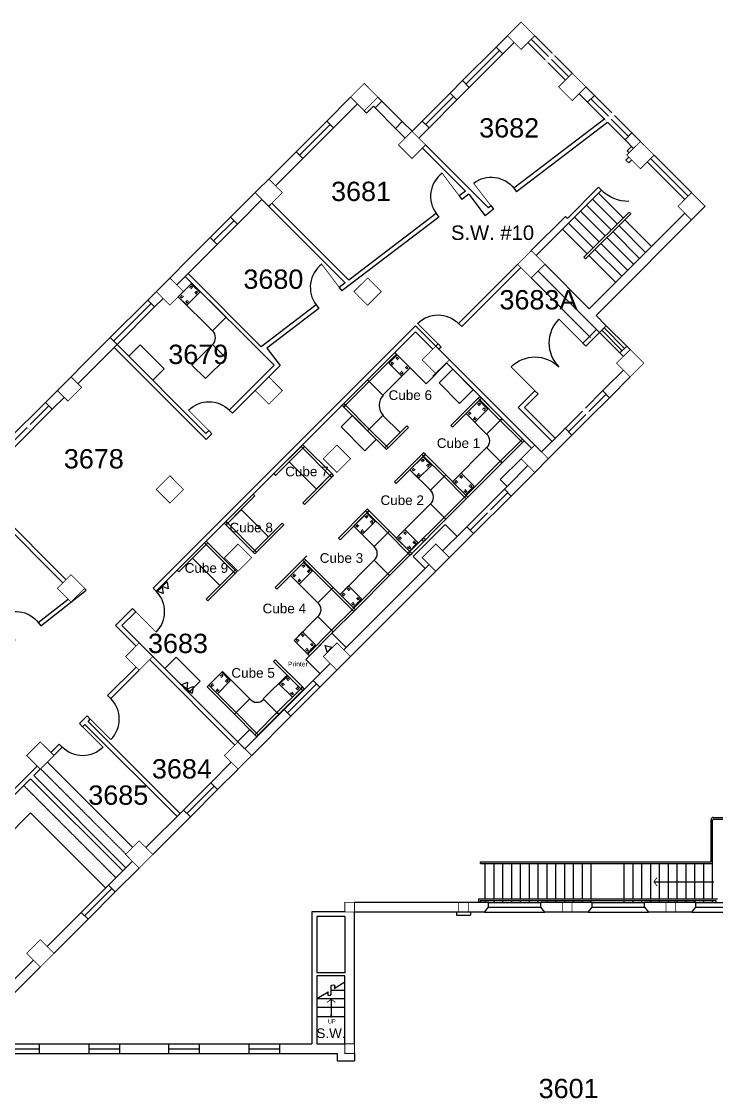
# Model space of a CAD drawing. Extents: x -3175 to 3292, y 161 to 2891.
# Drawn here: x -1383 to -519, y 1552 to 2891 of the extents above; entities that cross this region are included whole.
import ezdxf
from ezdxf.enums import TextEntityAlignment as Align

# ---------------------------------------------------------------- set-up
doc = ezdxf.new("R2010")
doc.units = 0
doc.header["$MEASUREMENT"] = 0
doc.linetypes.add('HIDDEN2', pattern=[0.1875, 0.125, -0.0625])
doc.layers.get('0').update_dxf_attribs({"linetype": 'CONTINUOUS'})
for name, color, linetype in [('A-ANNO-ROOM', 4, 'CONTINUOUS'), ('A-ANNO-TEXT', 4, 'CONTINUOUS'), ('A-COLS', 5, 'CONTINUOUS'), ('A-DOOR', 2, 'CONTINUOUS'), ('A-FLOR-CASE', 3, 'CONTINUOUS'), ('A-FLOR-STRS', 2, 'CONTINUOUS'), ('A-GLAZ', 2, 'CONTINUOUS'), ('A-GLAZ-SILL', 1, 'CONTINUOUS'), ('A-SHAFT', 1, 'CONTINUOUS'), ('A-WALL-FULL', 6, 'CONTINUOUS'), ('AFUFI-P', 2, 'CONTINUOUS'), ('AFUPN-P', 3, 'CONTINUOUS'), ('E-DATA', 3, 'CONTINUOUS')]:
    doc.layers.add(name, color=color, linetype=linetype)
doc.styles.add('0242-base-3fl$0$ARCHQUIK', font='ARCHQUIK')
doc.styles.add('ARIAL', font='arial.ttf')

# ---------------------------------------------------------------- blocks, each defined once
blk = doc.blocks.new('DOOR-E')
at = {"const_width": 0.001}
blk.add_lwpolyline([(1, 0), (0.293, 0.707)], dxfattribs=at)
blk.add_arc((1, 0), 1, 135, 180)
blk = doc.blocks.new('DOOR-N')
at = {"const_width": 0.0278}
blk.add_lwpolyline([(1, 0), (1, 1)], dxfattribs=at)
blk.add_arc((1, 0), 1, 90, 180)

msp = doc.modelspace()

# ---------------------------------------------------------------- linework, layer by layer
at = {"layer": 'A-COLS', "const_width": 1}
for points in [[(-761.9, 2856.4), (-744.9, 2873.4), (-761.9, 2890.3), (-778.9, 2873.4)], [(-698.2, 2792.7), (-681.3, 2809.7), (-698.2, 2826.7), (-715.2, 2809.7)], [(-957, 2780), (-940.1, 2797), (-957, 2814), (-974, 2797)], [(-897.6, 2720.6), (-880.7, 2737.6), (-897.6, 2754.6), (-914.6, 2737.6)], [(-630.4, 2724.9), (-613.4, 2741.8), (-596.4, 2724.9), (-613.4, 2707.9)], [(-1075.8, 2661.2), (-1058.9, 2678.2), (-1075.8, 2695.2), (-1092.8, 2678.2)], [(-566.7, 2661.2), (-549.8, 2678.2), (-532.8, 2661.2), (-549.8, 2644.2)], [(-749.2, 2572.1), (-732.2, 2589.1), (-749.2, 2606.1), (-766.1, 2589.1)], [(-1198.9, 2538.2), (-1181.9, 2555.2), (-1198.9, 2572.1), (-1215.8, 2555.2)], [(-952.8, 2538.2), (-935.8, 2555.2), (-952.8, 2572.1), (-969.8, 2555.2)], [(-884.9, 2470.3), (-868, 2487.3), (-851, 2470.3), (-868, 2453.3)], [(-643.1, 2466.1), (-626.1, 2483), (-609.1, 2466.1), (-626.1, 2449.1)], [(-1325.8, 2419), (-1308.8, 2436), (-1321.9, 2449.1), (-1338.9, 2432.1)], [(-1075.8, 2415.1), (-1058.9, 2432.1), (-1075.8, 2449.1), (-1092.8, 2432.1)], [(-1008, 2347.3), (-991, 2364.2), (-974, 2347.3), (-991, 2330.3)], [(-761.9, 2347.3), (-744.9, 2364.2), (-727.9, 2347.3), (-744.9, 2330.3)], [(-1198.9, 2292.1), (-1181.9, 2309.1), (-1198.9, 2326.1), (-1215.8, 2309.1)], [(-1131, 2224.2), (-1114, 2241.2), (-1097.1, 2224.2), (-1114, 2207.3)], [(-884.9, 2224.2), (-868, 2241.2), (-851, 2224.2), (-868, 2207.3)], [(-1321.9, 2169.1), (-1304.9, 2186), (-1321.9, 2203), (-1338.9, 2186)], [(-1254, 2101.2), (-1237.1, 2118.2), (-1220.1, 2101.2), (-1237.1, 2084.2)], [(-1008, 2101.2), (-991, 2118.2), (-974, 2101.2), (-991, 2084.2)], [(-1377.1, 1978.2), (-1360.1, 1995.1), (-1343.1, 1978.2), (-1360.1, 1961.2)], [(-1131, 1978.2), (-1114, 1995.1), (-1097.1, 1978.2), (-1114, 1961.2)], [(-1254, 1855.1), (-1237.1, 1872.1), (-1220.1, 1855.1), (-1237.1, 1838.1)], [(-969.1, 1783.5), (-969.1, 1795.5), (-981.1, 1795.5), (-981.1, 1783.5)], [(-827.5, 1795.5), (-827.5, 1783.5), (-839.5, 1783.5), (-839.5, 1795.5)], [(-698.5, 1795.5), (-698.5, 1783.5), (-710.5, 1783.5), (-710.5, 1795.5)], [(-569.5, 1795.5), (-569.5, 1783.5), (-581.5, 1783.5), (-581.5, 1795.5)], [(-1377.1, 1732.1), (-1360.1, 1749.1), (-1343.1, 1732.1), (-1360.1, 1715.1)], [(-969.1, 1619.5), (-969.1, 1607.5), (-981.1, 1607.5), (-981.1, 1619.5)]]:
    msp.add_lwpolyline(points, close=True, dxfattribs=at)
at = {"layer": 'A-FLOR-CASE'}
for p, q in [((-1351.2, 1970), (-1245.2, 1864)), ((-1405, 1873.9), (-1372.1, 1906.7)), ((-1372.1, 1906.7), (-1278.8, 1813.4))]:
    msp.add_line(p, q, dxfattribs=at)
at = {"layer": 'A-FLOR-CASE', "linetype": 'HIDDEN2'}
for p, q in [((-1359.7, 1961.5), (-1253.7, 1855.5)), ((-1380.6, 1940.7), (-1266, 1826.1))]:
    msp.add_line(p, q, dxfattribs=at)
at = {"layer": 'A-FLOR-STRS'}
for p, q in [((-642.4, 2639.3), (-673.1, 2670.1)), ((-635, 2646.7), (-665.7, 2677.5)), ((-657.2, 2624.4), (-688, 2655.2)), ((-683.8, 2597.9), (-627.5, 2654.1)), ((-649.8, 2631.9), (-680.6, 2662.6)), ((-625.4, 2652), (-627.5, 2654.1)), ((-672.1, 2609.6), (-702.8, 2640.4)), ((-664.7, 2617), (-695.4, 2647.8)), ((-681.7, 2595.8), (-625.4, 2652)), ((-632.8, 2644.6), (-599.6, 2611.4)), ((-679.5, 2602.2), (-710.3, 2632.9)), ((-647.7, 2629.8), (-614.5, 2596.5)), ((-640.3, 2637.2), (-607, 2603.9)), ((-662.5, 2614.9), (-629.3, 2581.7)), ((-655.1, 2622.3), (-621.9, 2589.1)), ((-677.4, 2600.1), (-644.2, 2566.8)), ((-670, 2607.5), (-636.7, 2574.2)), ((-681.7, 2595.8), (-683.8, 2597.9)), ((-681.7, 2595.8), (-683.8, 2597.9)), ((-525.5, 1845.8), (-525.5, 1898.1)), ((-523.5, 1799.9), (-523.5, 1897.6)), ((-522.5, 1901.1), (-464.5, 1901.1)), ((-522, 1899.1), (-464.5, 1899.1)), ((-812.5, 1845.8), (-525.5, 1845.8)), ((-812.5, 1843.8), (-812.5, 1845.8)), ((-812.5, 1843.8), (-523.5, 1843.8)), ((-806.5, 1799.9), (-806.5, 1843.8)), ((-795.5, 1799.9), (-795.5, 1843.8)), ((-784.5, 1799.9), (-784.5, 1843.8)), ((-773.5, 1799.9), (-773.5, 1843.8)), ((-762.5, 1799.9), (-762.5, 1843.8)), ((-751.5, 1799.9), (-751.5, 1843.8)), ((-740.5, 1799.9), (-740.5, 1843.8)), ((-729.5, 1799.9), (-729.5, 1843.8)), ((-718.5, 1799.9), (-718.5, 1843.8)), ((-707.5, 1799.9), (-707.5, 1843.8)), ((-696.5, 1799.9), (-696.5, 1843.8)), ((-685.5, 1799.9), (-685.5, 1843.8)), ((-674.5, 1799.9), (-674.5, 1843.8)), ((-633.5, 1799.9), (-633.5, 1843.8)), ((-622.5, 1799.9), (-622.5, 1843.8)), ((-611.5, 1799.9), (-611.5, 1843.8)), ((-600.5, 1799.9), (-600.5, 1843.8)), ((-589.5, 1799.9), (-589.5, 1843.8)), ((-578.5, 1799.9), (-578.5, 1843.8)), ((-567.5, 1799.9), (-567.5, 1843.8)), ((-556.5, 1799.9), (-556.5, 1843.8)), ((-545.5, 1799.9), (-545.5, 1843.8)), ((-534.5, 1799.9), (-534.5, 1843.8)), ((-596.6, 1821.1), (-523.5, 1821.1)), ((-814.8, 1799.9), (-517.6, 1799.9)), ((-814.8, 1799.9), (-814.8, 1795.5)), ((-812.8, 1797.9), (-519.6, 1797.9)), ((-812.8, 1797.9), (-812.8, 1795.5)), ((-806.5, 1795.8), (-806.5, 1797.9)), ((-795.5, 1795.5), (-795.5, 1797.9)), ((-784.5, 1795.5), (-784.5, 1797.9)), ((-773.5, 1795.5), (-773.5, 1797.9)), ((-762.5, 1795.5), (-762.5, 1797.9)), ((-751.5, 1795.5), (-751.5, 1797.9)), ((-740.5, 1795.5), (-740.5, 1797.9)), ((-729.5, 1795.8), (-729.5, 1797.9)), ((-718.5, 1795.8), (-718.5, 1797.9)), ((-707.5, 1795.8), (-707.5, 1797.9)), ((-696.5, 1795.8), (-696.5, 1797.9)), ((-685.5, 1795.8), (-685.5, 1797.9)), ((-674.5, 1795.8), (-674.5, 1797.9)), ((-633.5, 1795.5), (-633.5, 1797.9)), ((-622.5, 1795.8), (-622.5, 1797.9)), ((-611.5, 1795.8), (-611.5, 1797.9)), ((-600.5, 1795.8), (-600.5, 1797.9)), ((-589.5, 1795.8), (-589.5, 1797.9)), ((-578.5, 1795.8), (-578.5, 1797.9)), ((-567.5, 1795.8), (-567.5, 1797.9)), ((-556.5, 1795.5), (-556.5, 1797.9)), ((-545.5, 1795.5), (-545.5, 1797.9)), ((-534.5, 1795.5), (-534.5, 1797.9)), ((-523.5, 1795.5), (-523.5, 1797.9)), ((-519.6, 1797.9), (-519.6, 1795.5)), ((-1016.1, 1675.8), (-981.1, 1675.8)), ((-998.1, 1686.3), (-981.1, 1686.3)), ((-998.1, 1675), (-998.1, 1654.8)), ((-1016.1, 1665.3), (-981.1, 1665.3)), ((-1016.1, 1653.6), (-981.1, 1653.6))]:
    msp.add_line(p, q, dxfattribs=at)
at = {"layer": 'A-FLOR-STRS', "const_width": 1}
for points in [[(-596.6, 1821.1), (-592.6, 1826.4)], [(-596.6, 1821.1), (-592.6, 1815.8)], [(-998.1, 1675), (-1003.4, 1671)], [(-998.1, 1675), (-992.8, 1671)]]:
    msp.add_lwpolyline(points, dxfattribs=at)
at = {"layer": 'A-FLOR-STRS', "const_width": 1.5}
for points in [[(-524.3, 1821.1, 1), (-522.8, 1821.1, 1)], [(-998.9, 1653.6, 1), (-997.4, 1653.6, 1)]]:
    msp.add_lwpolyline(points, format="xyb", close=True, dxfattribs=at)
at = {"layer": 'A-FLOR-STRS'}
msp.add_lwpolyline([(-1016.1, 1675.9), (-1001.8, 1684.2), (-1002.6, 1681.5, 0.885043), (-998.1, 1681.5), (-998.1, 1691.1, -0.82062), (-993.6, 1691.1), (-994.5, 1688.4), (-981.1, 1696.7)], format="xyb", dxfattribs=at)
for centre, radius in [((-522.5, 1898.1), 3), ((-522, 1897.6), 1.5)]:
    msp.add_arc(centre, radius, 90, 180, dxfattribs=at)
at = {"layer": 'A-GLAZ'}
for p, q in [((-749.2, 2869.1), (-727.6, 2847.5)), ((-788.8, 2855), (-830.5, 2813.2)), ((-724.1, 2844), (-702.5, 2822.4)), ((-846, 2797.7), (-880.7, 2763)), ((-674.9, 2794.9), (-653.3, 2773.3)), ((-999.5, 2763), (-1037.7, 2724.9)), ((-649.8, 2769.8), (-628.2, 2748.2)), ((-554, 2673.9), (-600.7, 2720.6)), ((-1119, 2643.5), (-1144.4, 2618.1)), ((-1222.2, 2540.3), (-1268.9, 2493.6)), ((-661.5, 2507.1), (-636, 2481.6)), ((-658.6, 2509.9), (-633.2, 2484.4)), ((-656.1, 2427.5), (-677.7, 2405.9)), ((-1349.5, 2413), (-1372.8, 2389.7)), ((-681.3, 2402.4), (-702.9, 2380.9)), ((-1376.4, 2386.2), (-1396.2, 2366.4)), ((-800, 2283.6), (-778.5, 2305.2)), ((-825.1, 2258.5), (-803.6, 2280.1)), ((-1016.4, 2067.2), (-1052.5, 2031.2)), ((-1143.7, 1940), (-1177.7, 1906)), ((-1271, 1812.7), (-1304.9, 1778.8)), ((-802.5, 1789.5), (-737.5, 1789.5)), ((-673.5, 1789.5), (-608.5, 1789.5)), ((-544.5, 1789.5), (-479.5, 1789.5)), ((-1399.1, 1613.4), (-1361.1, 1613.4)), ((-1299.1, 1613.4), (-1261.1, 1613.4)), ((-1200.1, 1613.4), (-1162.1, 1613.4)), ((-1100.1, 1613.4), (-1062.1, 1613.4))]:
    msp.add_line(p, q, dxfattribs=at)
at = {"layer": 'A-GLAZ', "const_width": 0.125}
for points in [[(-731.8, 2843.3), (-728.3, 2839.8), (-719.8, 2848.2), (-723.3, 2851.8)], [(-657.6, 2769.1), (-654.1, 2765.5), (-645.6, 2774), (-649.1, 2777.5)], [(-657.6, 2769.1), (-654.1, 2765.5), (-645.6, 2774), (-649.1, 2777.5)], [(-681.9, 2410.1), (-685.5, 2406.6), (-676.9, 2398.1), (-673.4, 2401.6)], [(-1377.1, 2393.9), (-1380.6, 2390.4), (-1372.1, 2381.8), (-1368.5, 2385.4)], [(-807.8, 2284.3), (-804.2, 2287.8), (-795.7, 2279.3), (-799.2, 2275.7)]]:
    msp.add_lwpolyline(points, close=True, dxfattribs=at)
at = {"layer": 'A-GLAZ-SILL'}
for p, q in [((-744.9, 2873.4), (-723.3, 2851.8)), ((-793, 2859.2), (-834.8, 2817.5)), ((-753.4, 2864.9), (-731.8, 2843.3)), ((-784.5, 2850.7), (-826.3, 2809)), ((-728.3, 2839.8), (-706.7, 2818.2)), ((-719.8, 2848.2), (-698.2, 2826.7)), ((-850.2, 2802), (-884.9, 2767.3)), ((-935.1, 2792), (-909.7, 2766.6)), ((-841.7, 2793.5), (-876.4, 2758.8)), ((-679.2, 2790.6), (-657.6, 2769.1)), ((-670.7, 2799.1), (-649.1, 2777.5)), ((-943.6, 2783.5), (-918.2, 2758.1)), ((-645.6, 2774), (-624, 2752.4)), ((-1003.7, 2767.3), (-1041.9, 2729.1)), ((-654.1, 2765.5), (-632.5, 2744)), ((-995.2, 2758.8), (-1033.4, 2720.6)), ((-549.8, 2678.2), (-596.4, 2724.9)), ((-558.2, 2669.7), (-604.9, 2716.4)), ((-1123.3, 2647.7), (-1148.7, 2622.3)), ((-1114.8, 2639.2), (-1140.2, 2613.8)), ((-1226.5, 2544.5), (-1273.1, 2497.9)), ((-1218, 2536.1), (-1264.6, 2489.4)), ((-655.8, 2512.7), (-630.4, 2487.3)), ((-664.3, 2504.2), (-638.8, 2478.8)), ((-660.4, 2431.7), (-681.9, 2410.2)), ((-1353.7, 2417.3), (-1400.4, 2370.6)), ((-651.9, 2423.2), (-677, 2398.1)), ((-1345.2, 2408.8), (-1391.9, 2362.1)), ((-685.5, 2406.6), (-707, 2385)), ((-677, 2398.1), (-698.6, 2376.6)), ((-829.4, 2262.7), (-782.7, 2309.4)), ((-820.9, 2254.2), (-774.2, 2300.9)), ((-1020.7, 2071.5), (-1056.7, 2035.4)), ((-1012.2, 2063), (-1048.3, 2026.9)), ((-1148, 1944.2), (-1181.9, 1910.3)), ((-1139.5, 1935.7), (-1173.4, 1901.8)), ((-1275.2, 1816.9), (-1309.2, 1783)), ((-1266.8, 1808.4), (-1300.7, 1774.5)), ((-802.5, 1795.5), (-737.5, 1795.5)), ((-673.5, 1795.5), (-608.5, 1795.5)), ((-544.5, 1795.5), (-479.5, 1795.5)), ((-807.5, 1783.5), (-732.5, 1783.5)), ((-678.5, 1783.5), (-603.5, 1783.5)), ((-549.5, 1783.5), (-474.5, 1783.5)), ((-1399.1, 1619.4), (-1361.1, 1619.4)), ((-1399.1, 1607.4), (-1361.1, 1607.4)), ((-1299.1, 1619.4), (-1261.1, 1619.4)), ((-1299.1, 1607.4), (-1261.1, 1607.4)), ((-1200.1, 1619.4), (-1162.1, 1619.4)), ((-1200.1, 1607.4), (-1162.1, 1607.4)), ((-1100.1, 1619.4), (-1062.1, 1619.4)), ((-1100.1, 1607.4), (-1062.1, 1607.4))]:
    msp.add_line(p, q, dxfattribs=at)
at = {"layer": 'A-SHAFT'}
for p, q in [((-1172.2, 2564.9), (-1188.4, 2548.7)), ((-1172.2, 2562), (-1174.3, 2559.9)), ((-1170.8, 2560.6), (-1172.9, 2558.5)), ((-1161.6, 2554.3), (-1172.2, 2564.9)), ((-1170.8, 2560.6), (-1172.2, 2562)), ((-1188.4, 2548.7), (-1177.8, 2538.1)), ((-1183.4, 2550.8), (-1185.5, 2548.7)), ((-1185.5, 2548.7), (-1184.1, 2547.3)), ((-1182, 2549.4), (-1184.1, 2547.3)), ((-1177.8, 2538.1), (-1161.6, 2554.3)), ((-1167.9, 2553.6), (-1165.8, 2555.7)), ((-1166.5, 2552.1), (-1164.4, 2554.3)), ((-1164.4, 2554.3), (-1165.8, 2555.7)), ((-1179.2, 2542.3), (-1177, 2544.5)), ((-1179.2, 2542.3), (-1177.8, 2540.9)), ((-1177.8, 2540.9), (-1175.6, 2543))]:
    msp.add_line(p, q, dxfattribs=at)
for points in [[(-1145.9, 2506.3), (-1188.4, 2548.7), (-1171.4, 2565.7), (-1129, 2523.2)], [(-1249.9, 2474.7), (-1220.2, 2445), (-1206.1, 2459.1), (-1235.8, 2488.8)], [(-1129, 2472.3), (-1154.4, 2446.9), (-1171.4, 2463.8), (-1145.9, 2489.3)]]:
    msp.add_lwpolyline(points, close=True, dxfattribs=at)
msp.add_arc((-1153.4, 2497.8), 11.3, 311.2537, 48.7463, dxfattribs=at)
msp.add_point((-1166.9, 2559.6), dxfattribs=at)
at = {"layer": 'A-WALL-FULL'}
for p, q in [((-778.9, 2873.4), (-793, 2859.2)), ((-778.9, 2873.4), (-793, 2859.2)), ((-793, 2859.2), (-784.5, 2850.7)), ((-793, 2859.2), (-784.5, 2850.7)), ((-784.5, 2850.7), (-770.4, 2864.9)), ((-784.5, 2850.7), (-770.4, 2864.9)), ((-850.2, 2802), (-834.8, 2817.5)), ((-834.8, 2817.5), (-826.3, 2809)), ((-834.8, 2817.5), (-826.3, 2809)), ((-850.2, 2802), (-841.7, 2793.5)), ((-841.7, 2793.5), (-826.3, 2809)), ((-679.2, 2790.6), (-689.8, 2801.2)), ((-681.3, 2809.7), (-670.7, 2799.1)), ((-1003.7, 2767.3), (-974, 2797)), ((-995.2, 2758.8), (-965.5, 2788.5)), ((-943.6, 2783.5), (-935.1, 2792)), ((-940.1, 2797), (-935.1, 2792)), ((-670.7, 2799.1), (-679.2, 2790.6)), ((-670.7, 2799.1), (-679.2, 2790.6)), ((-957, 2780), (-954.2, 2777.2)), ((-954.2, 2777.2), (-945.7, 2785.7)), ((-943.6, 2783.5), (-945.7, 2785.7)), ((-995.2, 2758.8), (-1003.7, 2767.3)), ((-918.2, 2758.1), (-909.7, 2766.6)), ((-918.2, 2758.1), (-909.7, 2766.6)), ((-909.7, 2766.6), (-897.6, 2754.6)), ((-909.7, 2766.6), (-897.6, 2754.6)), ((-884.9, 2767.3), (-897.6, 2754.6)), ((-884.9, 2767.3), (-876.4, 2758.8)), ((-657.5, 2770), (-770.8, 2683.7)), ((-654.2, 2765.6), (-767.4, 2679.4)), ((-918.2, 2758.1), (-916, 2756)), ((-918.2, 2758.1), (-916, 2756)), ((-916, 2756), (-906.1, 2746.1)), ((-916, 2756), (-906.1, 2746.1)), ((-889.2, 2746.1), (-876.4, 2758.8)), ((-624, 2752.4), (-632.5, 2744)), ((-624, 2752.4), (-632.5, 2744)), ((-624, 2752.4), (-613.4, 2741.8)), ((-884.6, 2733.7), (-831, 2680.1)), ((-880.7, 2737.6), (-802.6, 2659.5)), ((-621.9, 2733.3), (-632.5, 2744)), ((-629.8, 2730.4), (-624.4, 2735.8)), ((-629.8, 2730.4), (-624.4, 2735.8)), ((-1123.3, 2647.7), (-1041.9, 2729.1)), ((-1054.6, 2699.4), (-1033.4, 2720.6)), ((-1033.4, 2720.6), (-1041.9, 2729.1)), ((-627.9, 2722.4), (-631.4, 2718.8)), ((-627.9, 2722.4), (-631.4, 2718.8)), ((-627.3, 2727.9), (-629.8, 2730.4)), ((-627.3, 2727.9), (-629.8, 2730.4)), ((-627.9, 2715.3), (-631.4, 2718.8)), ((-627.9, 2715.3), (-631.4, 2718.8)), ((-624.4, 2718.8), (-627.9, 2715.3)), ((-624.4, 2718.8), (-627.9, 2715.3)), ((-1054.6, 2699.4), (-1067.4, 2686.7)), ((-831, 2680.1), (-838.8, 2674.1)), ((-770.8, 2683.7), (-767.4, 2679.4)), ((-661.9, 2681.3), (-743.1, 2600.1)), ((-661.9, 2681.3), (-743.1, 2600.1)), ((-665.4, 2684.9), (-704.3, 2646)), ((-665.4, 2684.9), (-704.3, 2646)), ((-661.9, 2681.3), (-665.4, 2684.9)), ((-661.9, 2681.3), (-665.4, 2684.9)), ((-1114.8, 2639.2), (-1084.3, 2669.7)), ((-1084.3, 2669.7), (-980.7, 2566.1)), ((-838.9, 2674.3), (-835.5, 2669.7)), ((-827, 2676.2), (-835.5, 2669.7)), ((-827, 2676.2), (-806.7, 2649.5)), ((-1073.8, 2663.2), (-1075.8, 2661.2)), ((-1073.8, 2663.2), (-1075.8, 2661.2)), ((-1072, 2665.1), (-976.3, 2569.4)), ((-867.4, 2652.3), (-976.3, 2569.4)), ((-867.4, 2652.3), (-864.1, 2647.9)), ((-796.1, 2657.5), (-806.7, 2649.5)), ((-799.4, 2661.9), (-802.6, 2659.5)), ((-799.5, 2662.1), (-796.1, 2657.5)), ((-677, 2533.9), (-558.2, 2652.7)), ((-668.5, 2525.5), (-532.8, 2661.2)), ((-1123.3, 2647.7), (-1114.8, 2639.2)), ((-864.1, 2647.9), (-984.8, 2556)), ((-706.7, 2648.5), (-749.2, 2606.1)), ((-704.3, 2646), (-706.7, 2648.5)), ((-704.3, 2646), (-706.7, 2648.5)), ((-1226.5, 2544.5), (-1148.7, 2622.3)), ((-1190.4, 2563.6), (-1140.2, 2613.8)), ((-1148.7, 2622.3), (-1140.2, 2613.8)), ((-1148.7, 2622.3), (-1140.2, 2613.8)), ((-766.1, 2589.1), (-839.7, 2515.6)), ((-762.2, 2585.2), (-835.8, 2511.7)), ((-732.2, 2589.1), (-677, 2533.9)), ((-1179.8, 2574.1), (-1069.2, 2463.5)), ((-1176.3, 2577.7), (-1085.1, 2486.5)), ((-675.3, 2498.2), (-749.2, 2572.1)), ((-666.4, 2506.4), (-740.3, 2580.3)), ((-980.7, 2566.1), (-988.1, 2560.4)), ((-988.1, 2560.4), (-984.8, 2556)), ((-1218, 2536.1), (-1207.4, 2546.7)), ((-1218, 2536.1), (-1226.5, 2544.5)), ((-1016.8, 2538.6), (-1085.1, 2486.5)), ((-1013.4, 2534.2), (-1078.3, 2484.8)), ((-1016.9, 2538.7), (-1013.4, 2534.2)), ((-655.8, 2512.7), (-668.5, 2525.5)), ((-1219.8, 2186.4), (-893.4, 2512.7)), ((-1215.9, 2182.5), (-893.4, 2504.9)), ((-893.4, 2512.7), (-736.4, 2355.7)), ((-893.4, 2504.9), (-871.8, 2483.4)), ((-839.7, 2515.6), (-835.8, 2511.7)), ((-668.2, 2508.1), (-685.2, 2491.2)), ((-666.4, 2506.4), (-664.3, 2504.2)), ((-666.4, 2506.4), (-664.3, 2504.2)), ((-655.8, 2512.7), (-664.3, 2504.2)), ((-655.8, 2512.7), (-664.3, 2504.2)), ((-655.8, 2512.7), (-630.4, 2487.3)), ((-1353.7, 2417.3), (-1273.1, 2497.9)), ((-1264.6, 2489.4), (-1273.1, 2497.9)), ((-664.3, 2504.2), (-681.3, 2487.3)), ((-664.3, 2504.2), (-638.8, 2478.8)), ((-1313.4, 2440.6), (-1264.6, 2489.4)), ((-1268.1, 2485.8), (-1153.6, 2371.3)), ((-1264.6, 2489.4), (-1154, 2378.7)), ((-1078.3, 2484.8), (-1061.8, 2463.1)), ((-918.9, 2479.5), (-880, 2440.6)), ((-865.1, 2490.1), (-868, 2487.3)), ((-865.1, 2490.1), (-861.2, 2486.2)), ((-861.2, 2486.2), (-864.1, 2483.4)), ((-681.3, 2487.3), (-685.2, 2491.2)), ((-630.4, 2487.3), (-638.8, 2478.8)), ((-634.6, 2474.5), (-638.8, 2478.8)), ((-634.6, 2474.5), (-638.8, 2478.8)), ((-626.1, 2483), (-630.4, 2487.3)), ((-880, 2440.6), (-854.5, 2466.1)), ((-871.5, 2449.8), (-854.8, 2466.4)), ((-854.9, 2466.4), (-854.8, 2466.4)), ((-854.8, 2466.4), (-749.2, 2360.7)), ((-1069.2, 2463.5), (-1125, 2407.7)), ((-1061.8, 2463.1), (-1121.1, 2403.8)), ((-656.5, 2435.7), (-634.6, 2457.6)), ((-651.9, 2423.2), (-626.1, 2449.1)), ((-744.6, 2431.8), (-765.4, 2410.9)), ((-740.7, 2427.9), (-757.6, 2410.9)), ((-740.7, 2427.9), (-744.6, 2431.8)), ((-660.4, 2431.8), (-656.5, 2435.7)), ((-651.9, 2423.2), (-660.3, 2431.7)), ((-1345.2, 2408.8), (-1353.7, 2417.3)), ((-1345.2, 2408.8), (-1330.4, 2423.6)), ((-1125, 2407.7), (-1121.1, 2403.8)), ((-765.4, 2410.9), (-723.3, 2368.8)), ((-757.6, 2410.9), (-719.4, 2372.7)), ((-710.9, 2381.1), (-707.1, 2385.1)), ((-698.6, 2376.6), (-707.1, 2385.1)), ((-1150.4, 2382.3), (-1154, 2378.7)), ((-1146.5, 2378.4), (-1153.6, 2371.3)), ((-1150.4, 2382.3), (-1146.5, 2378.4)), ((-774.2, 2300.9), (-698.6, 2376.6)), ((-774.2, 2300.9), (-698.6, 2376.6)), ((-710.9, 2381.1), (-736.4, 2355.7)), ((-787.7, 2321.5), (-761.9, 2347.3)), ((-778.8, 2313.3), (-753.3, 2338.7)), ((-994.9, 2326.4), (-994.9, 2326.4)), ((-787.7, 2321.5), (-779.1, 2312.9)), ((-800, 2283.6), (-778.5, 2305.2)), ((-778.8, 2313.3), (-782.6, 2309.3)), ((-778.8, 2313.3), (-782.6, 2309.3)), ((-774.2, 2300.9), (-782.6, 2309.3)), ((-774.2, 2300.9), (-782.6, 2309.3)), ((-1438, 2299), (-1332, 2193)), ((-1434.2, 2302.9), (-1328.1, 2196.8)), ((-856.3, 2265.6), (-896.3, 2225.7)), ((-856.3, 2265.6), (-841.4, 2250.7)), ((-820.9, 2254.2), (-1012.2, 2063)), ((-834, 2258.1), (-859.5, 2232.7)), ((-829.4, 2262.7), (-834, 2258.1)), ((-820.9, 2254.2), (-829.4, 2262.7)), ((-881.4, 2210.8), (-896.3, 2225.7)), ((-876.4, 2215.7), (-982.5, 2109.7)), ((-1359.6, 2139.6), (-1302.9, 2184)), ((-1302.9, 2184), (-1304.9, 2186)), ((-1215.9, 2182.5), (-1219.8, 2186.4)), ((-1362.7, 2143.6), (-1325.5, 2172.7)), ((-1266.4, 2139.7), (-1245.2, 2160.9)), ((-1258.6, 2139.7), (-1241.3, 2157)), ((-1241.3, 2157), (-1245.2, 2160.9)), ((-1362.7, 2143.6), (-1359.6, 2139.6)), ((-1240.9, 2114.3), (-1266.4, 2139.7)), ((-1105.5, 1986.6), (-1258.6, 2139.7)), ((-1029.9, 2097.7), (-997.4, 2130.2)), ((-979.7, 2112.5), (-997.4, 2130.2)), ((-1117.9, 1991.2), (-1224, 2097.3)), ((-1012.2, 2080), (-1029.9, 2097.7)), ((-1020.7, 2071.5), (-999.5, 2092.7)), ((-1276.3, 2052.8), (-1240.9, 2088.1)), ((-1272.4, 2048.9), (-1237.1, 2084.2)), ((-1020.7, 2071.5), (-1012.2, 2063)), ((-1020.7, 2071.5), (-1012.2, 2063)), ((-1272.4, 2048.9), (-1276.3, 2052.8)), ((-1301.7, 2027.3), (-1311.3, 2017.8)), ((-1297.9, 2023.4), (-1301.7, 2027.3)), ((-1300.7, 2020.6), (-1297.9, 2023.4)), ((-1105.5, 1986.6), (-1056.7, 2035.4)), ((-1097.1, 1978.2), (-1048.3, 2026.9)), ((-1056.7, 2035.4), (-1048.3, 2026.9)), ((-1056.7, 2035.4), (-1048.3, 2026.9)), ((-1307.4, 2013.9), (-1311.3, 2017.8)), ((-1304.6, 2016.7), (-1307.4, 2013.9)), ((-1190, 1902.2), (-1304.6, 2016.7)), ((-1186.1, 1906), (-1300.7, 2020.6)), ((-1114.4, 1995.5), (-1099.5, 2010.3)), ((-1090.7, 2001.5), (-1099.5, 2010.3)), ((-1336.7, 1992.3), (-1347, 1982)), ((-1332.9, 1988.4), (-1343.1, 1978.2)), ((-1332.9, 1988.4), (-1336.7, 1992.3)), ((-1148, 1944.2), (-1122.5, 1969.7)), ((-1364, 1965.1), (-1433.6, 1895.4)), ((-1360.1, 1961.2), (-1368.2, 1953.1)), ((-1139.5, 1935.7), (-1114, 1961.2)), ((-1372.1, 1949.2), (-1426.2, 1895.1)), ((-1372.1, 1949.2), (-1257.6, 1834.6)), ((-1368.2, 1953.1), (-1253.7, 1838.5)), ((-1148, 1944.2), (-1139.5, 1935.7)), ((-1143.7, 1948.5), (-1140.9, 1951.3)), ((-1228.6, 1863.6), (-1181.9, 1910.3)), ((-1181.9, 1910.3), (-1173.4, 1901.8)), ((-1220.1, 1855.1), (-1173.4, 1901.8)), ((-1275.2, 1816.9), (-1245.5, 1846.6)), ((-1266.8, 1808.4), (-1237.1, 1838.1)), ((-1275.2, 1816.9), (-1266.8, 1808.4)), ((-1275.2, 1816.9), (-1266.8, 1808.4)), ((-802.5, 1795.5), (-969.1, 1795.5)), ((-802.5, 1789.5), (-802.5, 1795.5)), ((-673.5, 1795.5), (-737.5, 1795.5)), ((-737.5, 1789.5), (-737.5, 1795.5)), ((-673.5, 1789.5), (-673.5, 1795.5)), ((-544.5, 1795.5), (-608.5, 1795.5)), ((-608.5, 1789.5), (-608.5, 1795.5)), ((-544.5, 1789.5), (-544.5, 1795.5)), ((-1351.6, 1740.6), (-1309.2, 1783)), ((-1309.2, 1783), (-1300.7, 1774.5)), ((-1309.2, 1783), (-1300.7, 1774.5)), ((-1022.1, 1783.8), (-1022.1, 1619.4)), ((-981.1, 1783.8), (-1022.1, 1783.8)), ((-969.1, 1619.4), (-969.1, 1783.5)), ((-807.5, 1783.5), (-969.1, 1783.5)), ((-842.1, 1783.5), (-842.1, 1779.6)), ((-825, 1783.5), (-825, 1779.6)), ((-807.5, 1783.5), (-802.5, 1789.5)), ((-732.5, 1783.5), (-737.5, 1789.5)), ((-678.5, 1783.5), (-732.5, 1783.5)), ((-678.5, 1783.5), (-673.5, 1789.5)), ((-608.5, 1789.5), (-603.5, 1783.5)), ((-549.5, 1783.5), (-603.5, 1783.5)), ((-549.5, 1783.5), (-544.5, 1789.5)), ((-1343.1, 1732.1), (-1300.7, 1774.5)), ((-981.1, 1777.8), (-1016.1, 1777.8)), ((-1016.1, 1777.8), (-1016.1, 1708)), ((-981.1, 1777.8), (-981.1, 1708)), ((-842.1, 1779.6), (-825, 1779.6)), ((-1409.6, 1682.6), (-1368.6, 1723.6)), ((-1406.8, 1668.4), (-1360.1, 1715.1)), ((-981.1, 1708), (-1016.1, 1708)), ((-1016.1, 1704), (-1016.1, 1619.4)), ((-981.1, 1704), (-1016.1, 1704)), ((-981.1, 1619.4), (-981.1, 1704)), ((-1361.1, 1619.4), (-1299.1, 1619.4)), ((-1361.1, 1607.4), (-1361.1, 1619.4)), ((-1361.1, 1607.4), (-1299.1, 1607.4)), ((-1299.1, 1607.4), (-1299.1, 1619.4)), ((-1261.1, 1619.4), (-1200.1, 1619.4)), ((-1261.1, 1607.4), (-1261.1, 1619.4)), ((-1261.1, 1607.4), (-1200.1, 1607.4)), ((-1200.1, 1607.4), (-1200.1, 1619.4)), ((-1162.1, 1619.4), (-1100.1, 1619.4)), ((-1162.1, 1607.4), (-1162.1, 1619.4)), ((-1162.1, 1607.4), (-1100.1, 1607.4)), ((-1100.1, 1607.4), (-1100.1, 1619.4)), ((-1062.1, 1619.4), (-1022.1, 1619.4)), ((-1062.1, 1607.4), (-1062.1, 1619.4)), ((-1062.1, 1607.4), (-1013.1, 1607.4)), ((-1016.1, 1619.4), (-981.1, 1619.4)), ((-1013.1, 1607.4), (-990.6, 1607.4)), ((-990.6, 1607.4), (-990.6, 1598.5)), ((-969.1, 1607.4), (-969.1, 1598.5)), ((-990.6, 1598.5), (-969.1, 1598.5))]:
    msp.add_line(p, q, dxfattribs=at)
at = {"layer": 'AFUFI-P'}
for p, q in [((-926.6, 2466), (-915.9, 2476.6)), ((-910.4, 2449.8), (-926.6, 2466)), ((-923.7, 2466), (-922.3, 2467.4)), ((-921.6, 2463.8), (-923.7, 2466)), ((-920.2, 2465.3), (-922.3, 2467.4)), ((-917.4, 2472.3), (-915.9, 2473.7)), ((-917.4, 2472.3), (-915.2, 2470.2)), ((-915.9, 2476.6), (-899.8, 2460.4)), ((-915.9, 2473.7), (-913.8, 2471.6)), ((-910.4, 2452.6), (-912.5, 2454.7)), ((-909, 2454), (-911.1, 2456.2)), ((-899.8, 2460.4), (-910.4, 2449.8)), ((-909, 2454), (-910.4, 2452.6)), ((-906.1, 2461.1), (-904, 2459)), ((-904.7, 2462.5), (-902.6, 2460.4)), ((-902.6, 2460.4), (-904, 2459))]:
    msp.add_line(p, q, dxfattribs=at)
at = {"layer": 'AFUPN-P'}
for p, q in [((-980.4, 2413.7), (-950.7, 2443.4)), ((-950.7, 2443.4), (-933.7, 2426.5)), ((-830.1, 2403.5), (-813.9, 2419.7)), ((-816.1, 2414.7), (-813.9, 2416.8)), ((-814.7, 2413.3), (-812.5, 2415.4)), ((-813.9, 2419.7), (-803.3, 2409)), ((-813.9, 2416.8), (-812.5, 2415.4)), ((-950.7, 2384), (-933.7, 2401)), ((-933.7, 2401), (-912.5, 2379.8)), ((-819.5, 2392.9), (-830.1, 2403.5)), ((-827.3, 2403.5), (-825.2, 2405.6)), ((-825.9, 2402.1), (-827.3, 2403.5)), ((-825.9, 2402.1), (-823.8, 2404.2)), ((-818.8, 2399.2), (-820.9, 2397.1)), ((-803.3, 2409), (-819.5, 2392.9)), ((-817.4, 2397.8), (-819.5, 2395.7)), ((-807.6, 2410.5), (-809.7, 2408.3)), ((-806.2, 2409), (-808.3, 2406.9)), ((-807.6, 2410.5), (-806.2, 2409)), ((-819.5, 2395.7), (-820.9, 2397.1)), ((-900.1, 2333.5), (-883.9, 2349.7)), ((-886.1, 2344.7), (-883.9, 2346.8)), ((-884.7, 2343.3), (-882.5, 2345.4)), ((-883.9, 2349.7), (-873.3, 2339)), ((-883.9, 2346.8), (-882.5, 2345.4)), ((-889.5, 2322.9), (-900.1, 2333.5)), ((-897.3, 2333.5), (-895.2, 2335.6)), ((-895.9, 2332.1), (-897.3, 2333.5)), ((-895.9, 2332.1), (-893.8, 2334.2)), ((-873.3, 2339), (-889.5, 2322.9)), ((-877.6, 2340.5), (-879.7, 2338.3)), ((-876.2, 2339), (-878.3, 2336.9)), ((-877.6, 2340.5), (-876.2, 2339)), ((-888.8, 2329.2), (-890.9, 2327.1)), ((-889.5, 2325.7), (-890.9, 2327.1)), ((-887.4, 2327.8), (-889.5, 2325.7)), ((-847.1, 2318.6), (-836.5, 2329.2)), ((-830.9, 2302.5), (-847.1, 2318.6)), ((-844.3, 2318.6), (-842.8, 2320)), ((-842.1, 2316.5), (-844.3, 2318.6)), ((-840.7, 2317.9), (-842.8, 2320)), ((-837.9, 2325), (-836.5, 2326.4)), ((-837.9, 2325), (-835.8, 2322.9)), ((-836.5, 2329.2), (-820.3, 2313.1)), ((-836.5, 2326.4), (-834.4, 2324.3)), ((-830.9, 2305.3), (-833, 2307.4)), ((-829.5, 2306.7), (-831.6, 2308.8)), ((-820.3, 2313.1), (-830.9, 2302.5)), ((-829.5, 2306.7), (-830.9, 2305.3)), ((-826.7, 2313.8), (-824.6, 2311.6)), ((-825.3, 2315.2), (-823.1, 2313.1)), ((-823.1, 2313.1), (-824.6, 2311.6)), ((-970.1, 2263.5), (-954, 2279.6)), ((-954, 2279.6), (-943.3, 2269)), ((-967.3, 2263.5), (-965.2, 2265.6)), ((-965.9, 2262.1), (-963.8, 2264.2)), ((-943.3, 2269), (-959.5, 2252.9)), ((-956.1, 2274.7), (-954, 2276.8)), ((-954.7, 2273.3), (-952.5, 2275.4)), ((-954, 2276.8), (-952.5, 2275.4)), ((-947.6, 2270.5), (-949.7, 2268.3)), ((-946.2, 2269), (-948.3, 2266.9)), ((-947.6, 2270.5), (-946.2, 2269)), ((-959.5, 2252.9), (-970.1, 2263.5)), ((-965.9, 2262.1), (-967.3, 2263.5)), ((-958.8, 2259.2), (-960.9, 2257.1)), ((-959.5, 2255.7), (-960.9, 2257.1)), ((-957.4, 2257.8), (-959.5, 2255.7)), ((-917.1, 2248.6), (-906.5, 2259.2)), ((-907.9, 2255), (-906.5, 2256.4)), ((-907.9, 2255), (-905.8, 2252.9)), ((-906.5, 2259.2), (-890.3, 2243.1)), ((-906.5, 2256.4), (-904.4, 2254.3)), ((-900.9, 2232.4), (-917.1, 2248.6)), ((-914.3, 2248.6), (-912.9, 2250)), ((-912.1, 2246.5), (-914.3, 2248.6)), ((-910.7, 2247.9), (-912.9, 2250)), ((-900.9, 2235.3), (-903, 2237.4)), ((-899.5, 2236.7), (-901.6, 2238.8)), ((-890.3, 2243.1), (-900.9, 2232.4)), ((-896.7, 2243.8), (-894.6, 2241.6)), ((-895.3, 2245.2), (-893.1, 2243.1)), ((-893.1, 2243.1), (-894.6, 2241.6)), ((-1033.4, 2221.4), (-1028.5, 2226.3)), ((-899.5, 2236.7), (-900.9, 2235.3)), ((-1048.6, 2202), (-1032.4, 2218.1)), ((-1034.6, 2213.2), (-1032.4, 2215.3)), ((-1033.1, 2211.8), (-1031, 2213.9)), ((-1032.4, 2218.1), (-1021.8, 2207.5)), ((-1032.4, 2215.3), (-1031, 2213.9)), ((-1038, 2191.3), (-1048.6, 2202)), ((-1045.8, 2202), (-1043.7, 2204.1)), ((-1044.4, 2200.5), (-1045.8, 2202)), ((-1044.4, 2200.5), (-1042.3, 2202.7)), ((-1037.3, 2197.7), (-1039.4, 2195.6)), ((-1021.8, 2207.5), (-1038, 2191.3)), ((-1026.1, 2208.9), (-1028.2, 2206.8)), ((-1024.7, 2207.5), (-1026.8, 2205.4)), ((-1026.1, 2208.9), (-1024.7, 2207.5)), ((-1038, 2194.2), (-1039.4, 2195.6)), ((-1035.9, 2196.3), (-1038, 2194.2)), ((-987.1, 2178.6), (-976.5, 2189.2)), ((-977.9, 2185), (-976.5, 2186.4)), ((-977.9, 2185), (-975.8, 2182.9)), ((-976.5, 2189.2), (-960.3, 2173.1)), ((-976.5, 2186.4), (-974.4, 2184.3)), ((-970.9, 2162.4), (-987.1, 2178.6)), ((-984.3, 2178.6), (-982.9, 2180)), ((-982.1, 2176.5), (-984.3, 2178.6)), ((-980.7, 2177.9), (-982.9, 2180)), ((-960.3, 2173.1), (-970.9, 2162.4)), ((-966.7, 2173.8), (-964.6, 2171.6)), ((-965.3, 2175.2), (-963.1, 2173.1)), ((-963.1, 2173.1), (-964.6, 2171.6)), ((-970.9, 2165.3), (-973, 2167.4)), ((-969.5, 2166.7), (-971.6, 2168.8)), ((-969.5, 2166.7), (-970.9, 2165.3)), ((-1044.4, 2121.3), (-1033.8, 2132)), ((-1033.8, 2132), (-1017.6, 2115.8)), ((-1028.2, 2105.2), (-1044.4, 2121.3)), ((-1041.5, 2121.3), (-1040.1, 2122.8)), ((-1039.4, 2119.2), (-1041.5, 2121.3)), ((-1038, 2120.6), (-1040.1, 2122.8)), ((-1035.2, 2127.7), (-1033.8, 2129.1)), ((-1035.2, 2127.7), (-1033.1, 2125.6)), ((-1033.8, 2129.1), (-1031.6, 2127)), ((-1024, 2116.5), (-1021.8, 2114.4)), ((-1022.5, 2117.9), (-1020.4, 2115.8)), ((-1028.2, 2108), (-1030.3, 2110.1)), ((-1026.8, 2109.4), (-1028.9, 2111.5)), ((-1017.6, 2115.8), (-1028.2, 2105.2)), ((-1026.8, 2109.4), (-1028.2, 2108)), ((-1020.4, 2115.8), (-1021.8, 2114.4)), ((-1150.4, 2065.5), (-1134.3, 2081.7)), ((-1136.4, 2076.7), (-1134.3, 2078.8)), ((-1135, 2075.3), (-1132.9, 2077.4)), ((-1134.3, 2081.7), (-1123.7, 2071.1)), ((-1134.3, 2078.8), (-1132.9, 2077.4)), ((-1062.7, 2066.8), (-1052.1, 2077.4)), ((-1052.1, 2077.4), (-1035.9, 2061.2)), ((-1139.8, 2054.9), (-1150.4, 2065.5)), ((-1147.6, 2065.5), (-1145.5, 2067.6)), ((-1146.2, 2064.1), (-1147.6, 2065.5)), ((-1146.2, 2064.1), (-1144.1, 2066.2)), ((-1123.7, 2071.1), (-1139.8, 2054.9)), ((-1127.9, 2072.5), (-1130, 2070.3)), ((-1126.5, 2071.1), (-1128.6, 2068.9)), ((-1127.9, 2072.5), (-1126.5, 2071.1)), ((-1046.5, 2050.6), (-1062.7, 2066.8)), ((-1059.8, 2066.8), (-1058.4, 2068.2)), ((-1057.7, 2064.7), (-1059.8, 2066.8)), ((-1056.3, 2066.1), (-1058.4, 2068.2)), ((-1053.5, 2073.2), (-1052.1, 2074.6)), ((-1053.5, 2073.2), (-1051.4, 2071.1)), ((-1052.1, 2074.6), (-1049.9, 2072.5)), ((-1040.8, 2063.4), (-1038.7, 2061.2)), ((-1139.1, 2061.2), (-1141.3, 2059.1)), ((-1139.8, 2057.7), (-1141.3, 2059.1)), ((-1137.7, 2059.8), (-1139.8, 2057.7)), ((-1046.5, 2053.5), (-1048.6, 2055.6)), ((-1045.1, 2054.9), (-1047.2, 2057)), ((-1035.9, 2061.2), (-1046.5, 2050.6)), ((-1045.1, 2054.9), (-1046.5, 2053.5)), ((-1042.3, 2062), (-1040.1, 2059.8)), ((-1038.7, 2061.2), (-1040.1, 2059.8))]:
    msp.add_line(p, q, dxfattribs=at)
for points in [[(-952.8, 2445.6), (-918.9, 2479.5), (-916.7, 2477.4), (-950.7, 2443.4)], [(-933.7, 2426.5), (-950.7, 2443.4), (-916.7, 2477.4), (-899.8, 2460.4)], [(-863.7, 2441.6), (-838.3, 2416.1), (-821.3, 2433.1), (-846.8, 2458.5)], [(-980.4, 2413.7), (-982.5, 2415.9), (-952.8, 2445.6), (-950.7, 2443.4)], [(-813.1, 2424.7), (-815.3, 2422.6), (-813.1, 2420.4), (-811, 2422.6)], [(-982.5, 2411.6), (-980.4, 2413.7), (-982.5, 2415.9), (-984.6, 2413.7)], [(-982.5, 2411.6), (-952.8, 2381.9), (-950.7, 2384), (-980.4, 2413.7)], [(-815.3, 2422.6), (-849.2, 2388.6), (-847.1, 2386.5), (-813.1, 2420.4)], [(-787.7, 2395), (-813.1, 2420.4), (-830.1, 2403.5), (-804.7, 2378)], [(-785.6, 2397.1), (-811, 2422.6), (-813.1, 2420.4), (-787.7, 2395)], [(-985.9, 2386.8), (-956.2, 2357.1), (-942.1, 2371.2), (-971.8, 2400.9)], [(-927.3, 2360.7), (-929.5, 2362.8), (-904, 2388.3), (-901.9, 2386.2)], [(-760.1, 2371.7), (-785.6, 2397.1), (-787.7, 2395), (-762.2, 2369.5)], [(-952.8, 2381.9), (-931.6, 2360.7), (-929.5, 2362.8), (-950.7, 2384)], [(-760.1, 2371.7), (-762.2, 2369.5), (-760.1, 2367.4), (-758, 2369.5)], [(-1035.7, 2362.6), (-1069.7, 2328.7), (-1067.6, 2326.6), (-1033.6, 2360.5)], [(-1050.6, 2343.5), (-1016.6, 2309.6), (-999.7, 2326.6), (-1033.6, 2360.5)], [(-1033.6, 2364.7), (-1035.7, 2362.6), (-1033.6, 2360.5), (-1031.5, 2362.6)], [(-1033.6, 2360.5), (-999.7, 2326.6), (-997.5, 2328.7), (-1031.5, 2362.6)], [(-929.5, 2358.6), (-927.3, 2360.7), (-929.5, 2362.8), (-931.6, 2360.7)], [(-804.7, 2361.1), (-847.1, 2318.6), (-830.1, 2301.7), (-787.7, 2344.1)], [(-762.2, 2369.5), (-787.7, 2344.1), (-785.6, 2342), (-760.1, 2367.4)], [(-885.3, 2352.6), (-919.2, 2318.6), (-917.1, 2316.5), (-883.2, 2350.4)], [(-857.7, 2325), (-883.2, 2350.4), (-900.1, 2333.5), (-874.7, 2308)], [(-883.2, 2354.7), (-885.3, 2352.6), (-883.2, 2350.4), (-881, 2352.6)], [(-855.6, 2327.1), (-881, 2352.6), (-883.2, 2350.4), (-857.7, 2325)], [(-787.7, 2344.1), (-830.1, 2301.7), (-828, 2299.5), (-785.6, 2342)], [(-999.7, 2326.6), (-1033.6, 2292.6), (-1031.5, 2290.5), (-997.5, 2324.4)], [(-997.5, 2328.7), (-999.7, 2326.6), (-997.5, 2324.4), (-995.4, 2326.6)], [(-830.1, 2301.7), (-855.6, 2327.1), (-857.7, 2325), (-832.2, 2299.5)], [(-1095.1, 2303.2), (-1129.1, 2269.3), (-1126.9, 2267.2), (-1093, 2301.1)], [(-874.7, 2291), (-917.1, 2248.6), (-900.1, 2231.7), (-857.7, 2274.1)], [(-832.2, 2299.5), (-857.7, 2274.1), (-855.6, 2272), (-830.1, 2297.4)], [(-830.1, 2301.7), (-832.2, 2299.6), (-830.1, 2297.5), (-828, 2299.6)], [(-1126.9, 2267.2), (-1093, 2233.2), (-1076, 2250.2), (-1110, 2284.1)], [(-955.3, 2282.6), (-989.2, 2248.6), (-987.1, 2246.5), (-953.2, 2280.4)], [(-927.7, 2255), (-953.2, 2280.4), (-970.1, 2263.5), (-944.7, 2238)], [(-953.2, 2284.7), (-955.3, 2282.6), (-953.2, 2280.4), (-951, 2282.6)], [(-925.6, 2257.1), (-951, 2282.6), (-953.2, 2280.4), (-927.7, 2255)], [(-1129.1, 2269.3), (-1131.2, 2267.2), (-1129.1, 2265), (-1126.9, 2267.2)], [(-1129.1, 2265), (-1095.1, 2231.1), (-1093, 2233.2), (-1126.9, 2267.2)], [(-1059.1, 2267.2), (-1093, 2233.2), (-1090.9, 2231.1), (-1056.9, 2265)], [(-857.7, 2274.1), (-900.1, 2231.7), (-898, 2229.5), (-855.6, 2272)], [(-900.1, 2231.7), (-925.6, 2257.1), (-927.7, 2255), (-902.2, 2229.5)], [(-1187.6, 2206.4), (-1153.7, 2240.4), (-1155.9, 2242.5), (-1189.8, 2208.6)], [(-1119.8, 2206.5), (-1153.7, 2240.4), (-1170.7, 2223.4), (-1136.7, 2189.5)], [(-1153.7, 2240.4), (-1151.6, 2242.5), (-1153.7, 2244.7), (-1155.9, 2242.5)], [(-1117.6, 2208.6), (-1151.6, 2242.5), (-1153.7, 2240.4), (-1119.8, 2206.5)], [(-883.2, 2248.6), (-885.3, 2246.5), (-883.2, 2244.4), (-881, 2246.5)], [(-1093, 2233.2), (-1095.1, 2231.1), (-1093, 2229), (-1090.9, 2231.1)], [(-902.2, 2229.5), (-927.7, 2204.1), (-925.6, 2202), (-900.1, 2227.4)], [(-900.1, 2231.7), (-902.2, 2229.5), (-900.1, 2227.4), (-898, 2229.5)], [(-1033.8, 2221), (-1067.7, 2187.1), (-1065.6, 2185), (-1031.6, 2218.9)], [(-997.7, 2185), (-1031.6, 2218.9), (-1048.6, 2202), (-1014.7, 2168)], [(-1031.6, 2223.2), (-1033.8, 2221), (-1031.6, 2218.9), (-1029.5, 2221)], [(-1031.6, 2218.9), (-997.7, 2185), (-995.6, 2187.1), (-1029.5, 2221)], [(-944.7, 2221), (-987.1, 2178.6), (-970.1, 2161.6), (-927.7, 2204.1)], [(-1151.5, 2170.4), (-1117.6, 2204.4), (-1119.8, 2206.5), (-1153.7, 2172.5)], [(-1117.6, 2204.4), (-1115.5, 2206.5), (-1117.6, 2208.6), (-1119.8, 2206.5)], [(-927.7, 2204.1), (-970.1, 2161.6), (-968, 2159.5), (-925.6, 2202)], [(-970.1, 2161.6), (-995.6, 2187.1), (-997.7, 2185), (-972.2, 2159.5)], [(-972.2, 2159.5), (-997.7, 2134.1), (-995.6, 2132), (-970.1, 2157.4)], [(-970.1, 2161.6), (-972.2, 2159.5), (-970.1, 2157.4), (-968, 2159.5)], [(-1014.7, 2151), (-1044.4, 2121.3), (-1027.4, 2104.4), (-997.7, 2134.1)], [(-997.7, 2134.1), (-1027.4, 2104.4), (-1025.3, 2102.3), (-995.6, 2132)], [(-1205.1, 2086.2), (-1175.4, 2056.5), (-1161.3, 2070.7), (-1191, 2100.4)], [(-1069.8, 2095.2), (-1035.9, 2061.2), (-1033.8, 2063.4), (-1067.7, 2097.3)], [(-1099.5, 2048.5), (-1133.5, 2082.5), (-1150.4, 2065.5), (-1116.5, 2031.5)], [(-1052.9, 2078.2), (-1082.6, 2048.5), (-1065.6, 2031.5), (-1035.9, 2061.2)], [(-1116.5, 2031.5), (-1150.4, 2065.5), (-1152.6, 2063.4), (-1118.6, 2029.4)], [(-1035.9, 2061.2), (-1033.8, 2059.1), (-1031.6, 2061.2), (-1033.8, 2063.4)], [(-1035.9, 2061.2), (-1065.6, 2031.5), (-1063.5, 2029.4), (-1033.8, 2059.1)], [(-1091, 2006.1), (-1116.5, 2031.5), (-1118.6, 2029.4), (-1093.2, 2004)], [(-1065.6, 2031.5), (-1091, 2006.1), (-1088.9, 2004), (-1063.5, 2029.4)], [(-1093.2, 2004), (-1091, 2001.8), (-1088.9, 2004), (-1091, 2006.1)]]:
    msp.add_lwpolyline(points, close=True, dxfattribs=at)
for centre, radius, start, end in [((-918.5, 2413.7), 19.8, 140.0156, 219.9844), ((-812.1, 2369.5), 11.3, 311.2537, 48.7463), ((-882.1, 2299.5), 11.3, 311.2537, 48.7463), ((-952.1, 2229.5), 11.3, 311.2537, 48.7463), ((-1022.1, 2159.5), 11.3, 311.2537, 48.7463), ((-1090.6, 2055.6), 11.3, 218.417, 315.9097)]:
    msp.add_arc(centre, radius, start, end, dxfattribs=at)
for p in [(-808.6, 2414.4), (-878.6, 2344.3), (-825.6, 2307.8), (-948.6, 2274.3), (-895.6, 2237.8), (-1027.1, 2212.8), (-965.6, 2167.7), (-1022.9, 2110.5), (-1129, 2076.4), (-1041.2, 2055.9)]:
    msp.add_point(p, dxfattribs=at)
at = {"layer": 'E-DATA'}
for points in [[(-1208.5, 2187.9), (-1207.3, 2179.5), (-1215.2, 2182.7)], [(-1202.3, 2194), (-1201.1, 2185.6), (-1209.1, 2188.8)], [(-1005.5, 2115), (-997.2, 2112.9), (-1003.2, 2106.8)], [(-1176.8, 2069.4), (-1177.9, 2060.9), (-1184.7, 2066.2)], [(-1170.1, 2063.8), (-1171.3, 2055.3), (-1178, 2060.5)]]:
    msp.add_lwpolyline(points, close=True, dxfattribs=at)

# ---------------------------------------------------------------- block references
at = {"layer": 'A-DOOR'}
for name, p, xscale, yscale, zscale, rotation in [('DOOR-N', (-770.5, 2683.4), -35.99999999999957, 36, 36, 37.58275411955927), ('DOOR-E', (-661.9, 2681.3), -48.00000000000022, 48, 48, 224.9999999999998), ('DOOR-N', (-867.2, 2652), 35.99999999999986, 35.99999999999986, 35.99999999999986, 37.00000000000053), ('DOOR-N', (-1016.9, 2538.7), 35.99999999999972, 35.99999999999972, 35.99999999999972, 37.00000000000025), ('DOOR-N', (-839.7, 2515.6), -35.9999999999998, 36, 36, 45.00000000000025), ('DOOR-N', (-714.9, 2461.5), 42.00000000000034, 42.00000000000034, 42.00000000000034, 44.99999999999956), ('DOOR-N', (-714.9, 2461.5), -42.00000000000034, 42, 42, 44.99999999999951), ('DOOR-N', (-1124.8, 2407.6), -36.00000000000048, 36.00000000000047, 36.00000000000046, 45.00000000000215), ('DOOR-N', (-1362.4, 2143.3), -35.99999999999957, 36, 36, 37.58275411955927), ('DOOR-N', (-1215.9, 2182.5), 35.99999999999986, 35.99999999999986, 35.99999999999986, 225.0000000000002), ('DOOR-N', (-1272.4, 2048.9), 35.99999999999986, 35.99999999999986, 35.99999999999986, 225.0000000000002), ('DOOR-N', (-1332.9, 1988.4), -35.99999999999986, 36.00000000000005, 36, 225.0000000000002)]:
    msp.add_blockref(name, p, dxfattribs=dict(at, xscale=xscale, yscale=yscale, zscale=zscale, rotation=rotation))

# ---------------------------------------------------------------- texts
at = {"layer": 'A-ANNO-ROOM', "style": 'ARIAL'}
for s, height, p in [('3682', 24, (-776.7, 2746.8)), ('3681', 24, (-961, 2667.8)), ('S.W. #10', 18, (-797.4, 2619.4)), ('3680', 24, (-1070.1, 2558.6)), ('3683A', 24, (-740.3, 2533)), ('3679', 24, (-1163.6, 2465.1)), ('Cube 6', 12, (-899.7, 2420.4)), ('Cube 1', 12, (-839.7, 2360.7)), ('3678', 24, (-1293.5, 2335.2)), ('Cube 7', 12, (-1028.4, 2325.4)), ('Cube 2', 12, (-909.8, 2289.7)), ('Cube 8', 12, (-1097.7, 2255.7)), ('Cube 3', 12, (-985.4, 2217.8)), ('Cube 9', 12, (-1153.4, 2205.4)), ('Cube 4', 12, (-1056.5, 2155)), ('3683', 24, (-1188.8, 2105.6)), ('Printer', 6, (-1039.6, 2088.9)), ('Cube 5', 12, (-1095.3, 2074.9)), ('3684', 24, (-1183.9, 1949.6)), ('3685', 24, (-1263.1, 1916.9)), ('3601', 24, (-702.7, 1552))]:
    msp.add_text(s, height=height, dxfattribs=at).set_placement(p, align=Align.CENTER)
at = {"layer": 'A-ANNO-TEXT', "style": 'ARIAL'}
msp.add_text('S.W.', height=12, dxfattribs=at).set_placement((-998.4, 1626.8), align=Align.CENTER)
at = {"layer": 'A-FLOR-STRS', "insert": (-1002.3, 1650.3), "char_height": 5.5, "width": 39.5, "attachment_point": 1, "style": '0242-base-3fl$0$ARCHQUIK'}
msp.add_mtext('UP', dxfattribs=at)
at = {"layer": 'AFUPN-P', "insert": (-1177.6, 2163.5), "char_height": 0.117, "attachment_point": 1, "style": 'ARIAL'}
msp.add_mtext_dynamic_manual_height_columns('Cubicle 1', width=42.71, gutter_width=0.586, heights=[0], dxfattribs=at)

doc.saveas('drawing.dxf')
